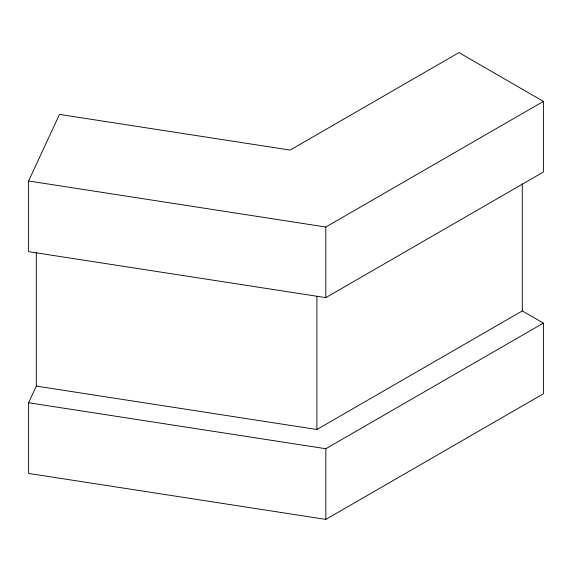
<?xml version="1.0" encoding="UTF-8"?>
<svg xmlns="http://www.w3.org/2000/svg" width="572" height="572" viewBox="0 0 572 572"><rect width="100%" height="100%" fill="white"/><g stroke="black" fill="none" stroke-linecap="round" stroke-linejoin="round"><path stroke-width="0.86" d="M28.6 180.981L59.502 114.4L290.14 150.078L458.98 52.603L543.4 101.408L543.4 172.015L325.818 297.633L28.6 251.651L28.6 180.981L325.818 227.027L543.4 101.408M36.322 386.1L316.902 429.508L522.293 310.925L543.4 323.108L543.4 393.779L325.818 519.397L28.6 473.423L28.6 402.745L36.322 386.1L36.322 252.781M28.6 402.745L325.818 448.727L543.4 323.108M522.293 183.862L522.293 310.925M325.818 227.027L325.818 297.633M325.818 448.727L325.818 519.397M316.902 296.189L316.902 429.508"/></g></svg>
